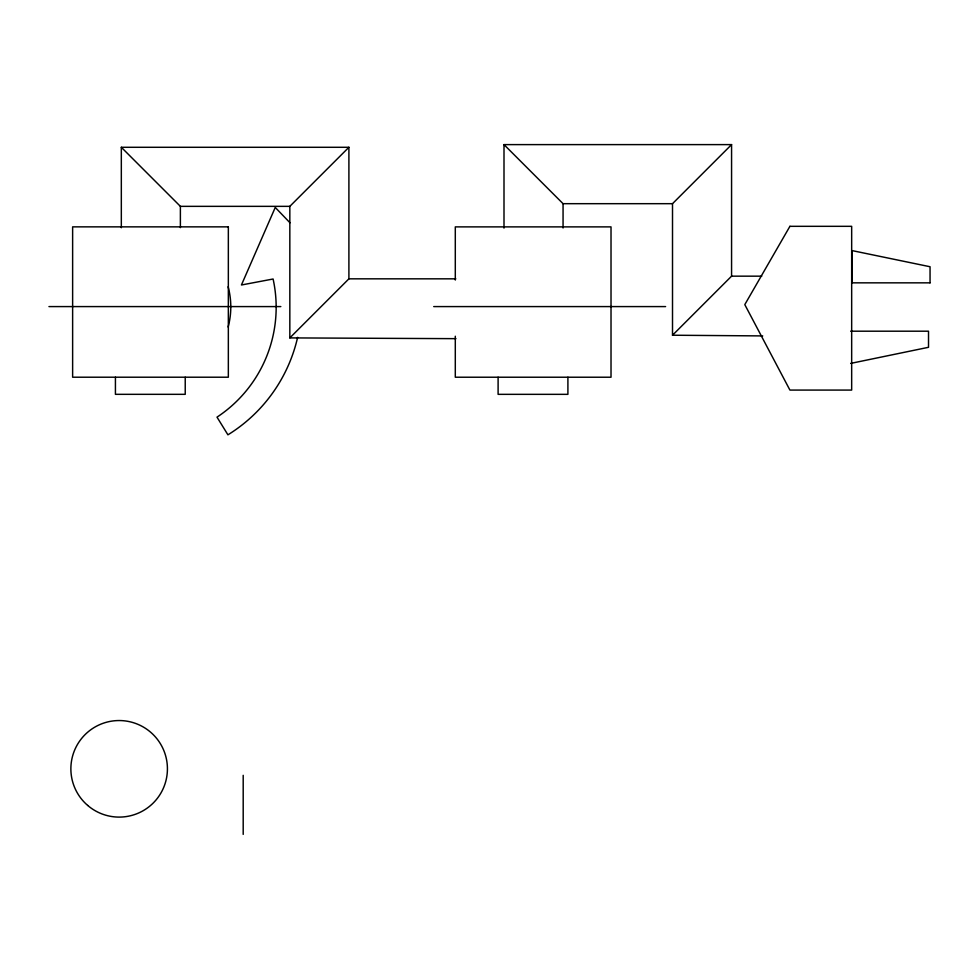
<?xml version="1.0" encoding="UTF-8"?>
<svg xmlns="http://www.w3.org/2000/svg" width="979" height="979" viewBox="0 0 979 979"><rect width="100%" height="100%" fill="white"/><g stroke="black" fill="none" stroke-linecap="round" stroke-linejoin="round"><path stroke-width="1.47" d="M289.833 337.902L289.833 206.349L348.903 147.291L348.903 278.831L289.833 337.902L455.933 338.661M672.512 335.222L672.512 203.681L731.57 144.611L731.57 276.164L672.512 335.222L762.714 335.919M850.665 363.405L928.52 347.3L928.52 331.196L850.665 331.196M504.001 228.107L504.001 144.611L731.57 144.611M121.323 227.74L121.323 147.291L348.903 147.291M504.001 144.611L563.06 203.681L672.512 203.681M121.323 147.291L180.381 206.349L289.833 206.349M731.57 276.164L761.76 276.164M348.903 278.831L455.798 278.831M48.95 306.586L280.826 306.586M433.721 306.586L665.598 306.586M289.98 222.784L275.258 207.45L241.434 284.987L273.092 279.003A131.602 131.602 0 0 1 217.008 417.14L227.923 434.823A155.025 155.025 0 0 0 297.628 337.339M567.906 377.221L567.906 394.341L498.103 394.341L498.103 377.221M563.06 203.681L563.06 227.997M455.296 280.031L455.296 226.883L611.018 226.883L611.018 377.221L455.296 377.221L455.296 336.213M243.196 775.319L243.196 834.389M185.227 377.209L185.227 394.329L115.424 394.329L115.424 377.209M180.381 206.349L180.381 227.63M228.144 286.749A77.855 77.855 0 0 1 228.144 327.047M789.918 226.32L744.799 304.616L789.918 390.083L851.669 390.083L851.669 226.32L789.918 226.32M228.34 226.859L72.63 226.859L72.63 377.209L228.34 377.209L228.34 226.859M930.05 282.845L852.195 282.845L852.195 250.624L930.05 266.741L930.05 282.845M87.706 805.448A48.265 48.265 0 0 0 166.589 777.754A48.265 48.265 0 0 0 103.162 723.273A48.265 48.265 0 0 0 87.706 805.448"/></g></svg>
